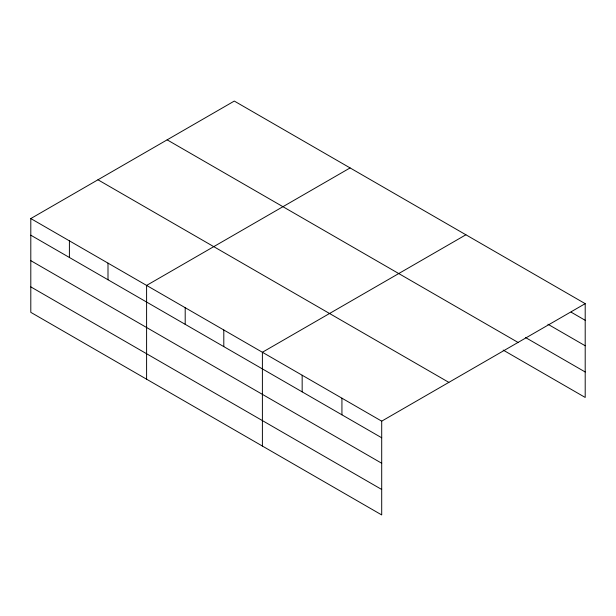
<?xml version="1.0" encoding="UTF-8"?>
<svg xmlns="http://www.w3.org/2000/svg" width="616" height="616" viewBox="0 0 616 616"><rect width="100%" height="100%" fill="white"/><g stroke="black" fill="none" stroke-linecap="round" stroke-linejoin="round"><path stroke-width="0.92" d="M30.8 218.557L381.704 421.152L381.704 514.93L30.8 312.343L30.8 218.557L234.296 101.07L585.2 303.657L585.2 397.443L503.18 350.088M350.096 167.922L146.6 285.416L146.6 379.194M465.896 234.781L262.393 352.267L262.393 446.053M381.704 421.152L585.2 303.657M571.117 312.166L585.2 320.297M547.917 324.232L585.2 345.761M525.548 337.545L585.2 371.987M167.144 139.84L518.048 342.434M97.952 179.787L448.856 382.374M30.8 235.196L381.704 437.783M30.8 260.653L381.704 463.247M30.8 286.879L381.704 489.474M341.934 398.19L341.934 414.83M302.163 375.229L302.163 391.868M223.8 329.983L223.8 346.623M185.2 307.7L185.2 324.339M108 263.124L108 279.764M69.4 240.841L69.4 257.48"/></g></svg>
